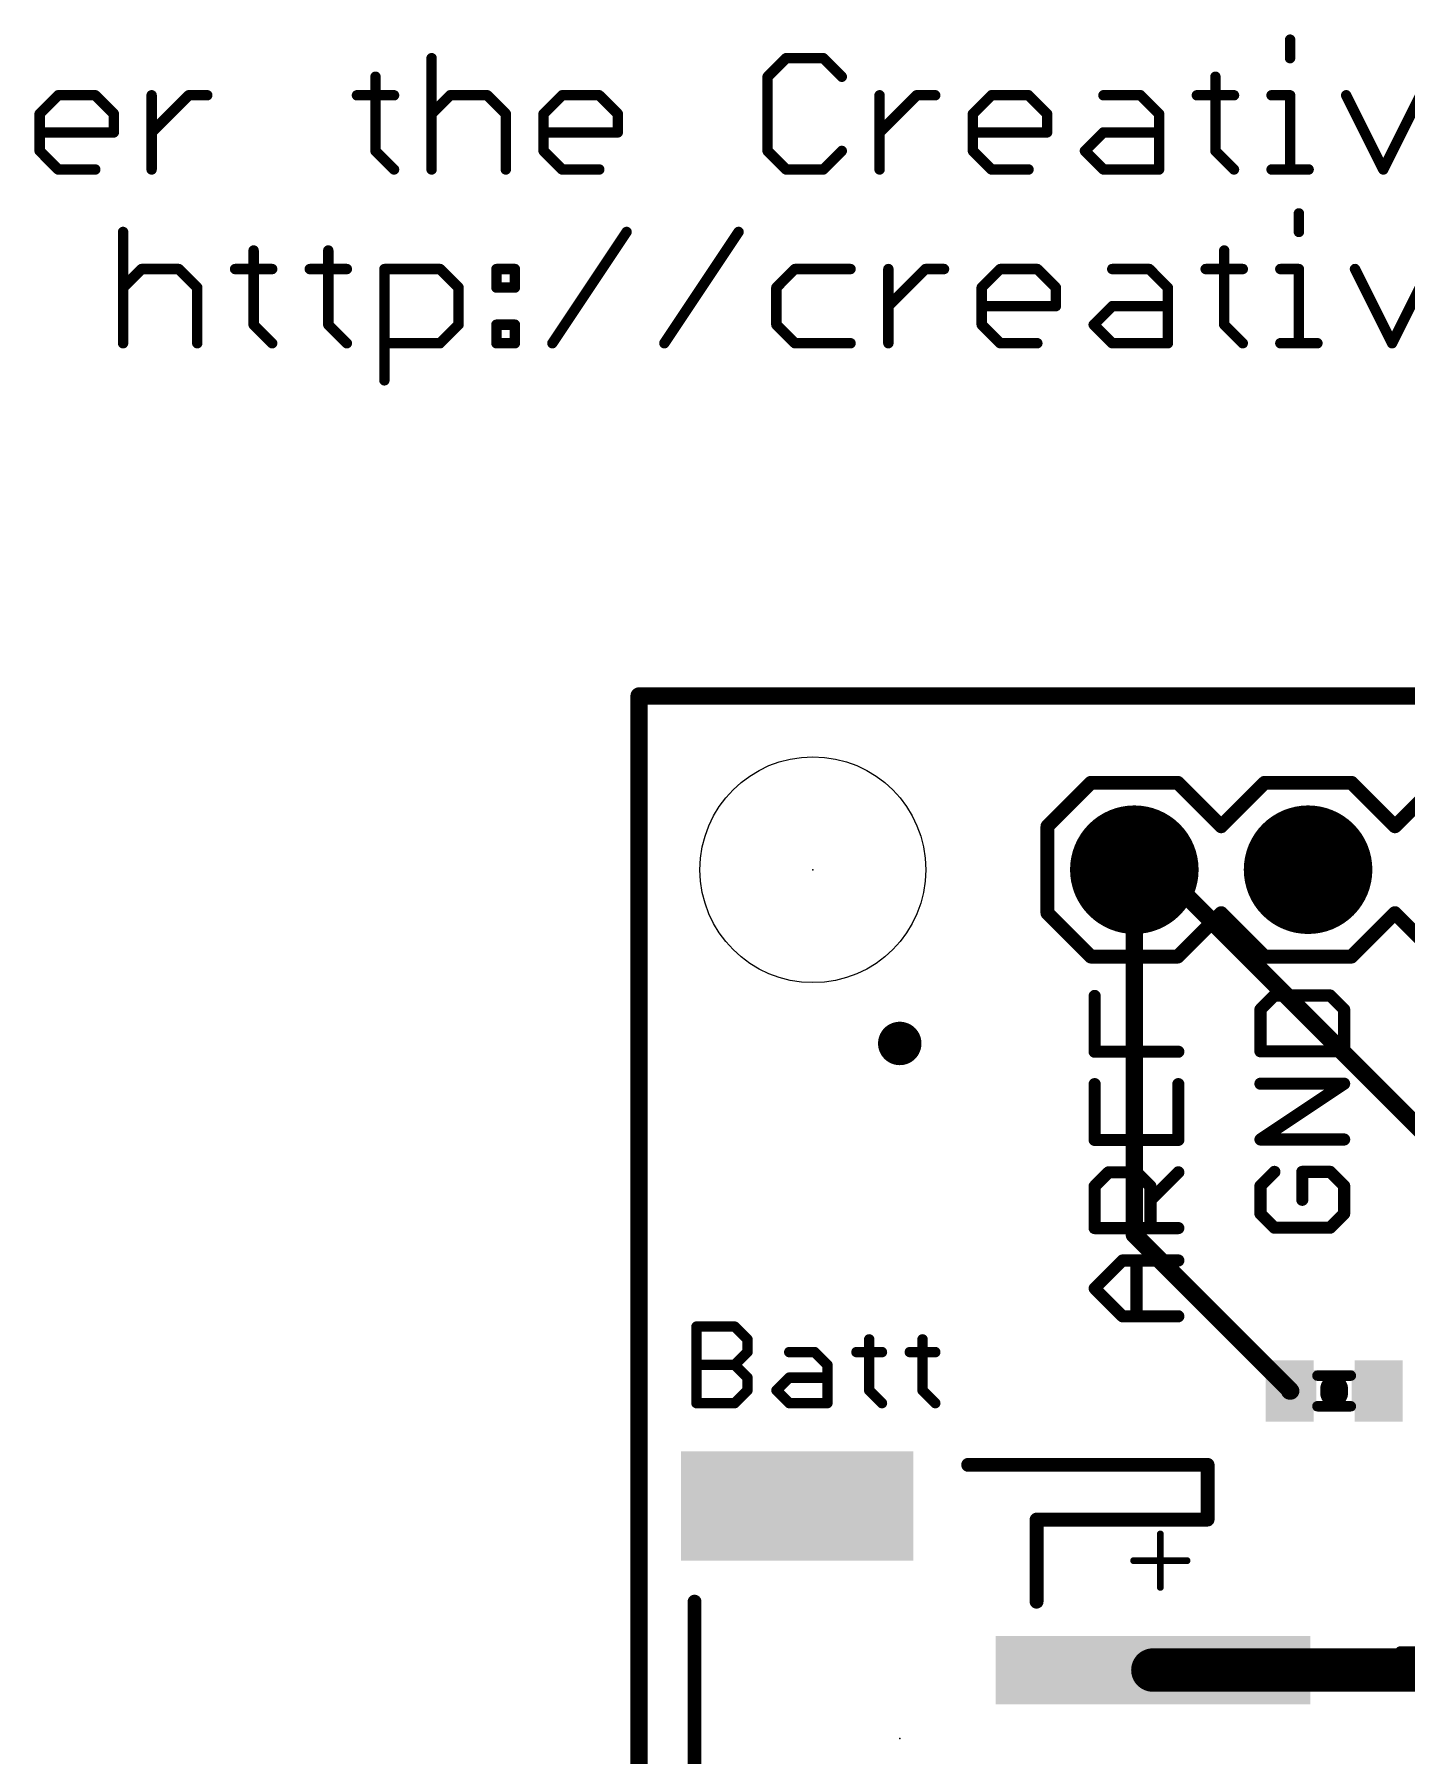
# Model space of a CAD drawing. Extents: x -28 to 79, y -1 to 63.
# Drawn here: x -8.84 to 11.22, y 37.85 to 63.01 of the extents above; entities that cross this region are included whole.
import ezdxf

# ---------------------------------------------------------------- set-up
doc = ezdxf.new("R2010")
doc.units = 0
for name, color, linetype in [('1', 12, 'CONTINUOUS'), ('16', 132, 'CONTINUOUS'), ('17', 110, 'CONTINUOUS'), ('20', 53, 'CONTINUOUS'), ('21', 41, 'CONTINUOUS'), ('23', 53, 'CONTINUOUS'), ('51', 53, 'CONTINUOUS')]:
    doc.layers.add(name, color=color, linetype=linetype)

# ---------------------------------------------------------------- blocks, each defined once
blk = doc.blocks.new('RECT')
blk.add_solid([(-0.5, -0.5), (0.5, -0.5), (-0.5, 0.5), (0.5, 0.5)])
blk = doc.blocks.new('ROUNDP')
at = {"const_width": 0.5}
blk.add_lwpolyline([(0, -0.25, 1), (0, 0.25, 1), (0, -0.25)], format="xyb", dxfattribs=at)
blk = doc.blocks.new('PIE')
at = {"const_width": 0.5}
blk.add_lwpolyline([(0, -0.25, 1), (0, 0.25, 1), (0, -0.25)], format="xyb", dxfattribs=at)

msp = doc.modelspace()

# ---------------------------------------------------------------- linework, layer by layer
at = {"layer": '1'}
for points, const_width in [([(0, 53.34), (52.07, 53.34)], 0.254), ([(0, 0), (0, 53.34)], 0.254), ([(7.239, 50.8), (7.239, 45.466)], 0.254), ([(7.239, 45.466), (9.525, 43.18)], 0.254), ([(9.525, 43.18), (9.51, 43.18)], 0.254), ([(13.7, 39.1), (7.51, 39.1)], 0.635)]:
    msp.add_lwpolyline(points, dxfattribs=dict(at, const_width=const_width))
for points, const_width in [([(0, 53.4035, 1), (0, 53.2765)], 0.127), ([(0.0635, 53.34, 1), (-0.0635, 53.34)], 0.127), ([(7.3025, 50.8, 1), (7.1755, 50.8)], 0.127), ([(7.2839, 45.5109, 1), (7.1941, 45.4211)], 0.127), ([(7.1755, 45.466, 1), (7.3025, 45.466)], 0.127), ([(9.51, 43.2435, 1), (9.51, 43.1165)], 0.127), ([(9.4801, 43.1351, 1), (9.5699, 43.2249)], 0.127), ([(9.525, 43.1165, 1), (9.525, 43.2435)], 0.127), ([(7.51, 39.2587, 1), (7.51, 38.9413)], 0.3175)]:
    msp.add_lwpolyline(points, format="xyb", dxfattribs=dict(at, const_width=const_width))
at = {"layer": '16', "const_width": 0.254}
for points in [[(0, 53.34), (52.07, 53.34)], [(0, 0), (0, 53.34)], [(7.62, 50.8), (7.239, 50.8)], [(17.78, 40.64), (7.62, 50.8)]]:
    msp.add_lwpolyline(points, dxfattribs=at)
at = {"layer": '16', "const_width": 0.127}
for points in [[(0, 53.4035, 1), (0, 53.2765)], [(0.0635, 53.34, 1), (-0.0635, 53.34)], [(7.239, 50.8635, 1), (7.239, 50.7365)], [(7.6649, 50.8449, 1), (7.5751, 50.7551)], [(7.62, 50.7365, 1), (7.62, 50.8635)]]:
    msp.add_lwpolyline(points, format="xyb", dxfattribs=at)
at = {"layer": '20', "const_width": 0.2032}
for points in [[(0, 53.34), (0, 0)], [(48.26, 53.34), (0, 53.34)]]:
    msp.add_lwpolyline(points, dxfattribs=at)
at = {"layer": '20', "const_width": 0.1016}
for points in [[(0.0508, 53.34, 1), (-0.0508, 53.34)], [(0, 53.3908, 1), (0, 53.2892)]]:
    msp.add_lwpolyline(points, format="xyb", dxfattribs=at)
at = {"layer": '20'}
msp.add_circle((2.54, 50.8), 1.651, dxfattribs=at)
at = {"layer": '21'}
for points, const_width in [([(9.5162, 62.9344), (9.5162, 62.6632)], 0.1524), ([(-3.0336, 62.6632), (-3.0336, 61.0362)], 0.1524), ([(2.149, 62.6632), (1.8779, 62.392)], 0.1524), ([(2.6914, 62.6632), (2.149, 62.6632)], 0.1524), ([(2.9625, 62.392), (2.6914, 62.6632)], 0.1524), ([(-3.8539, 62.392), (-3.8539, 61.3074)], 0.1524), ([(1.8779, 62.392), (1.8779, 61.3074)], 0.1524), ([(8.4248, 62.392), (8.4248, 61.3074)], 0.1524), ([(-8.7636, 61.8497), (-8.4925, 62.1209)], 0.1524), ([(-8.4925, 62.1209), (-7.9502, 62.1209)], 0.1524), ([(-7.9502, 62.1209), (-7.679, 61.8497)], 0.1524), ([(-7.1265, 61.0362), (-7.1265, 62.1209)], 0.1524), ([(-7.1265, 61.5785), (-6.5842, 62.1209)], 0.1524), ([(-6.5842, 62.1209), (-6.313, 62.1209)], 0.1524), ([(-4.125, 62.1209), (-3.5827, 62.1209)], 0.1524), ([(-3.0336, 61.8497), (-2.7624, 62.1209)], 0.1524), ([(-2.7624, 62.1209), (-2.2201, 62.1209)], 0.1524), ([(-2.2201, 62.1209), (-1.9489, 61.8497)], 0.1524), ([(-1.3964, 61.8497), (-1.1253, 62.1209)], 0.1524), ([(-1.1253, 62.1209), (-0.5829, 62.1209)], 0.1524), ([(-0.5829, 62.1209), (-0.3118, 61.8497)], 0.1524), ([(3.515, 61.0362), (3.515, 62.1209)], 0.1524), ([(3.515, 61.5785), (4.0574, 62.1209)], 0.1524), ([(4.0574, 62.1209), (4.3285, 62.1209)], 0.1524), ([(4.8793, 61.8497), (5.1505, 62.1209)], 0.1524), ([(5.1505, 62.1209), (5.6928, 62.1209)], 0.1524), ([(5.6928, 62.1209), (5.964, 61.8497)], 0.1524), ([(6.7876, 62.1209), (7.33, 62.1209)], 0.1524), ([(7.33, 62.1209), (7.6011, 61.8497)], 0.1524), ([(8.1536, 62.1209), (8.696, 62.1209)], 0.1524), ([(9.2451, 62.1209), (9.5162, 62.1209)], 0.1524), ([(9.5162, 62.1209), (9.5162, 61.0362)], 0.1524), ([(10.3365, 62.1209), (10.8788, 61.0362)], 0.1524), ([(10.8788, 61.0362), (11.4212, 62.1209)], 0.1524), ([(-8.7636, 61.3074), (-8.7636, 61.8497)], 0.1524), ([(-7.679, 61.8497), (-7.679, 61.5785)], 0.1524), ([(-1.9489, 61.8497), (-1.9489, 61.0362)], 0.1524), ([(-1.3964, 61.3074), (-1.3964, 61.8497)], 0.1524), ([(-0.3118, 61.8497), (-0.3118, 61.5785)], 0.1524), ([(4.8793, 61.3074), (4.8793, 61.8497)], 0.1524), ([(5.964, 61.8497), (5.964, 61.5785)], 0.1524), ([(7.6011, 61.8497), (7.6011, 61.0362)], 0.1524), ([(-7.679, 61.5785), (-8.7636, 61.5785)], 0.1524), ([(-0.3118, 61.5785), (-1.3964, 61.5785)], 0.1524), ([(5.964, 61.5785), (4.8793, 61.5785)], 0.1524), ([(6.5165, 61.3074), (6.7876, 61.5785)], 0.1524), ([(6.7876, 61.5785), (7.6011, 61.5785)], 0.1524), ([(-8.4925, 61.0362), (-8.7636, 61.3074)], 0.1524), ([(-3.8539, 61.3074), (-3.5827, 61.0362)], 0.1524), ([(-1.1253, 61.0362), (-1.3964, 61.3074)], 0.1524), ([(1.8779, 61.3074), (2.149, 61.0362)], 0.1524), ([(2.6914, 61.0362), (2.9625, 61.3074)], 0.1524), ([(5.1505, 61.0362), (4.8793, 61.3074)], 0.1524), ([(6.7876, 61.0362), (6.5165, 61.3074)], 0.1524), ([(8.4248, 61.3074), (8.696, 61.0362)], 0.1524), ([(-7.9502, 61.0362), (-8.4925, 61.0362)], 0.1524), ([(-0.5829, 61.0362), (-1.1253, 61.0362)], 0.1524), ([(2.149, 61.0362), (2.6914, 61.0362)], 0.1524), ([(5.6928, 61.0362), (5.1505, 61.0362)], 0.1524), ([(7.6011, 61.0362), (6.7876, 61.0362)], 0.1524), ([(9.2451, 61.0362), (9.7874, 61.0362)], 0.1524), ([(9.6446, 60.3944), (9.6446, 60.1232)], 0.1524), ([(-7.5438, 60.1232), (-7.5438, 58.4962)], 0.1524), ([(-1.268, 58.4962), (-0.1834, 60.1232)], 0.1524), ([(0.3691, 58.4962), (1.4538, 60.1232)], 0.1524), ([(-5.6355, 59.852), (-5.6355, 58.7674)], 0.1524), ([(-4.544, 59.852), (-4.544, 58.7674)], 0.1524), ([(8.5532, 59.852), (8.5532, 58.7674)], 0.1524), ([(-7.5438, 59.3097), (-7.2726, 59.5809)], 0.1524), ([(-7.2726, 59.5809), (-6.7303, 59.5809)], 0.1524), ([(-6.7303, 59.5809), (-6.4591, 59.3097)], 0.1524), ([(-5.9066, 59.5809), (-5.3643, 59.5809)], 0.1524), ([(-4.8152, 59.5809), (-4.2729, 59.5809)], 0.1524), ([(-3.7238, 57.9539), (-3.7238, 59.5809)], 0.1524), ([(-3.7238, 59.5809), (-2.9103, 59.5809)], 0.1524), ([(-2.9103, 59.5809), (-2.6391, 59.3097)], 0.1524), ([(-2.0866, 59.5809), (-1.8155, 59.5809)], 0.1524), ([(-2.0866, 59.3097), (-2.0866, 59.5809)], 0.1524), ([(-1.8155, 59.5809), (-1.8155, 59.3097)], 0.1524), ([(2.2774, 59.5809), (2.0063, 59.3097)], 0.1524), ([(3.0909, 59.5809), (2.2774, 59.5809)], 0.1524), ([(3.6434, 58.4962), (3.6434, 59.5809)], 0.1524), ([(3.6434, 59.0385), (4.1858, 59.5809)], 0.1524), ([(4.1858, 59.5809), (4.4569, 59.5809)], 0.1524), ([(5.0077, 59.3097), (5.2789, 59.5809)], 0.1524), ([(5.2789, 59.5809), (5.8212, 59.5809)], 0.1524), ([(5.8212, 59.5809), (6.0924, 59.3097)], 0.1524), ([(6.9161, 59.5809), (7.4584, 59.5809)], 0.1524), ([(7.4584, 59.5809), (7.7295, 59.3097)], 0.1524), ([(8.282, 59.5809), (8.8244, 59.5809)], 0.1524), ([(9.3735, 59.5809), (9.6446, 59.5809)], 0.1524), ([(9.6446, 59.5809), (9.6446, 58.4962)], 0.1524), ([(10.4649, 59.5809), (11.0072, 58.4962)], 0.1524), ([(11.0072, 58.4962), (11.5496, 59.5809)], 0.1524), ([(-6.4591, 59.3097), (-6.4591, 58.4962)], 0.1524), ([(-2.6391, 59.3097), (-2.6391, 58.7674)], 0.1524), ([(-1.8155, 59.3097), (-2.0866, 59.3097)], 0.1524), ([(2.0063, 59.3097), (2.0063, 58.7674)], 0.1524), ([(5.0077, 58.7674), (5.0077, 59.3097)], 0.1524), ([(6.0924, 59.3097), (6.0924, 59.0385)], 0.1524), ([(7.7295, 59.3097), (7.7295, 58.4962)], 0.1524), ([(6.0924, 59.0385), (5.0077, 59.0385)], 0.1524), ([(6.6449, 58.7674), (6.9161, 59.0385)], 0.1524), ([(6.9161, 59.0385), (7.7295, 59.0385)], 0.1524), ([(-5.6355, 58.7674), (-5.3643, 58.4962)], 0.1524), ([(-4.544, 58.7674), (-4.2729, 58.4962)], 0.1524), ([(-2.6391, 58.7674), (-2.9103, 58.4962)], 0.1524), ([(-2.0866, 58.7674), (-1.8155, 58.7674)], 0.1524), ([(-2.0866, 58.4962), (-2.0866, 58.7674)], 0.1524), ([(-1.8155, 58.7674), (-1.8155, 58.4962)], 0.1524), ([(2.0063, 58.7674), (2.2774, 58.4962)], 0.1524), ([(5.2789, 58.4962), (5.0077, 58.7674)], 0.1524), ([(6.9161, 58.4962), (6.6449, 58.7674)], 0.1524), ([(8.5532, 58.7674), (8.8244, 58.4962)], 0.1524), ([(-2.9103, 58.4962), (-3.7238, 58.4962)], 0.1524), ([(-1.8155, 58.4962), (-2.0866, 58.4962)], 0.1524), ([(2.2774, 58.4962), (3.0909, 58.4962)], 0.1524), ([(5.8212, 58.4962), (5.2789, 58.4962)], 0.1524), ([(7.7295, 58.4962), (6.9161, 58.4962)], 0.1524), ([(9.3735, 58.4962), (9.9158, 58.4962)], 0.1524), ([(5.969, 51.435), (6.604, 52.07)], 0.2032), ([(6.604, 52.07), (7.874, 52.07)], 0.2032), ([(8.509, 51.435), (7.874, 52.07)], 0.2032), ([(8.509, 51.435), (9.144, 52.07)], 0.2032), ([(9.144, 52.07), (10.414, 52.07)], 0.2032), ([(11.049, 51.435), (10.414, 52.07)], 0.2032), ([(11.049, 51.435), (11.684, 52.07)], 0.2032), ([(5.969, 50.165), (5.969, 51.435)], 0.2032), ([(6.604, 49.53), (5.969, 50.165)], 0.2032), ([(7.874, 49.53), (8.509, 50.165)], 0.2032), ([(9.144, 49.53), (8.509, 50.165)], 0.2032), ([(10.414, 49.53), (11.049, 50.165)], 0.2032), ([(11.684, 49.53), (11.049, 50.165)], 0.2032), ([(7.874, 49.53), (6.604, 49.53)], 0.2032), ([(10.414, 49.53), (9.144, 49.53)], 0.2032), ([(6.6591, 48.139), (6.6591, 48.9545)], 0.1778), ([(9.2867, 48.9608), (9.0829, 48.7569)], 0.1778), ([(9.0829, 48.7569), (9.0829, 48.1453)], 0.1778), ([(10.1022, 48.9608), (9.2867, 48.9608)], 0.1778), ([(10.3061, 48.7569), (10.1022, 48.9608)], 0.1778), ([(10.3061, 48.1453), (10.3061, 48.7569)], 0.1778), ([(7.2707, 48.139), (7.2707, 48.5467)], 0.1778), ([(7.8823, 48.139), (6.6591, 48.139)], 0.1778), ([(9.0829, 48.1453), (10.3061, 48.1453)], 0.1778), ([(6.6591, 47.6654), (6.6591, 46.8499)], 0.1778), ([(7.8823, 46.8499), (7.8823, 47.6654)], 0.1778), ([(9.0829, 46.8562), (10.3061, 47.6717)], 0.1778), ([(10.3061, 47.6717), (9.0829, 47.6717)], 0.1778), ([(7.2707, 46.8499), (7.2707, 47.2576)], 0.1778), ([(6.6591, 46.8499), (7.8823, 46.8499)], 0.1778), ([(10.3061, 46.8562), (9.0829, 46.8562)], 0.1778), ([(6.6591, 46.1724), (6.8629, 46.3763)], 0.1778), ([(6.8629, 46.3763), (7.2707, 46.3763)], 0.1778), ([(7.2707, 46.3763), (7.4746, 46.1724)], 0.1778), ([(7.4746, 45.9685), (7.8823, 46.3763)], 0.1778), ([(9.2867, 46.3826), (9.0829, 46.1787)], 0.1778), ([(10.1022, 46.3826), (9.6945, 46.3826)], 0.1778), ([(9.6945, 46.3826), (9.6945, 45.9748)], 0.1778), ([(10.3061, 46.1787), (10.1022, 46.3826)], 0.1778), ([(6.6591, 45.5608), (6.6591, 46.1724)], 0.1778), ([(7.4746, 46.1724), (7.4746, 45.5608)], 0.1778), ([(9.0829, 46.1787), (9.0829, 45.771)], 0.1778), ([(10.3061, 45.771), (10.3061, 46.1787)], 0.1778), ([(9.0829, 45.771), (9.2867, 45.5671)], 0.1778), ([(10.1022, 45.5671), (10.3061, 45.771)], 0.1778), ([(7.8823, 45.5608), (6.6591, 45.5608)], 0.1778), ([(9.2867, 45.5671), (10.1022, 45.5671)], 0.1778), ([(6.6591, 44.6794), (7.0668, 45.0872)], 0.1778), ([(7.0668, 45.0872), (7.8823, 45.0872)], 0.1778), ([(7.2707, 44.2717), (7.2707, 45.0872)], 0.1778), ([(7.0668, 44.2717), (6.6591, 44.6794)], 0.1778), ([(7.8823, 44.2717), (7.0668, 44.2717)], 0.1778), ([(0.8382, 43.0022), (0.8382, 44.1208)], 0.1524), ([(0.8382, 44.1208), (1.3975, 44.1208)], 0.1524), ([(1.3975, 44.1208), (1.5839, 43.9343)], 0.1524), ([(1.5839, 43.7479), (1.3975, 43.5615)], 0.1524), ([(1.5839, 43.9343), (1.5839, 43.7479)], 0.1524), ([(2.194, 43.7479), (2.5669, 43.7479)], 0.1524), ([(2.5669, 43.7479), (2.7533, 43.5615)], 0.1524), ([(3.177, 43.7479), (3.5498, 43.7479)], 0.1524), ([(3.3634, 43.9343), (3.3634, 43.1886)], 0.1524), ([(3.9566, 43.7479), (4.3294, 43.7479)], 0.1524), ([(4.143, 43.9343), (4.143, 43.1886)], 0.1524), ([(0.8382, 43.5615), (1.3975, 43.5615)], 0.1524), ([(1.3975, 43.5615), (1.5839, 43.3751)], 0.1524), ([(2.7533, 43.5615), (2.7533, 43.0022)], 0.1524), ([(1.5839, 43.3751), (1.5839, 43.1886)], 0.1524), ([(2.0076, 43.1886), (2.194, 43.3751)], 0.1524), ([(2.194, 43.3751), (2.7533, 43.3751)], 0.1524), ([(10.16, 43.1495), (10.16, 43.2105)], 0.4064), ([(1.3975, 43.0022), (0.8382, 43.0022)], 0.1524), ([(1.5839, 43.1886), (1.3975, 43.0022)], 0.1524), ([(2.194, 43.0022), (2.0076, 43.1886)], 0.1524), ([(2.7533, 43.0022), (2.194, 43.0022)], 0.1524), ([(3.3634, 43.1886), (3.5498, 43.0022)], 0.1524), ([(4.143, 43.1886), (4.3294, 43.0022)], 0.1524), ([(8.31, 42.1), (4.81, 42.1)], 0.2032), ([(8.31, 41.3), (8.31, 42.1)], 0.2032), ([(5.81, 40.1), (5.81, 41.3)], 0.2032), ([(5.81, 41.3), (8.31, 41.3)], 0.2032), ([(0.81, 40.1), (0.81, 36.1)], 0.2032), ([(11.1252, 39.3705), (11.8709, 39.3705)], 0.1524)]:
    msp.add_lwpolyline(points, dxfattribs=dict(at, const_width=const_width))
for points, const_width in [([(9.5543, 62.9344, 1), (9.4781, 62.9344)], 0.0762), ([(-2.9955, 62.6632, 1), (-3.0717, 62.6632)], 0.0762), ([(2.149, 62.7013, 1), (2.149, 62.6251)], 0.0762), ([(2.176, 62.6362, 1), (2.1221, 62.6901)], 0.0762), ([(2.7183, 62.6901, 1), (2.6644, 62.6362)], 0.0762), ([(2.6914, 62.6251, 1), (2.6914, 62.7013)], 0.0762), ([(9.4781, 62.6632, 1), (9.5543, 62.6632)], 0.0762), ([(-3.8158, 62.392, 1), (-3.892, 62.392)], 0.0762), ([(1.8509, 62.419, 1), (1.9048, 62.3651)], 0.0762), ([(1.916, 62.392, 1), (1.8398, 62.392)], 0.0762), ([(2.9356, 62.3651, 1), (2.9895, 62.419)], 0.0762), ([(8.4629, 62.392, 1), (8.3867, 62.392)], 0.0762), ([(-8.4925, 62.159, 1), (-8.4925, 62.0828)], 0.0762), ([(-8.4655, 62.0939, 1), (-8.5194, 62.1478)], 0.0762), ([(-7.9232, 62.1478, 1), (-7.9771, 62.0939)], 0.0762), ([(-7.9502, 62.0828, 1), (-7.9502, 62.159)], 0.0762), ([(-7.0884, 62.1209, 1), (-7.1646, 62.1209)], 0.0762), ([(-6.5842, 62.159, 1), (-6.5842, 62.0828)], 0.0762), ([(-6.5572, 62.0939, 1), (-6.6111, 62.1478)], 0.0762), ([(-6.313, 62.0828, 1), (-6.313, 62.159)], 0.0762), ([(-4.125, 62.159, 1), (-4.125, 62.0828)], 0.0762), ([(-3.5827, 62.0828, 1), (-3.5827, 62.159)], 0.0762), ([(-2.7624, 62.159, 1), (-2.7624, 62.0828)], 0.0762), ([(-2.7355, 62.0939, 1), (-2.7894, 62.1478)], 0.0762), ([(-2.1932, 62.1478, 1), (-2.247, 62.0939)], 0.0762), ([(-2.2201, 62.0828, 1), (-2.2201, 62.159)], 0.0762), ([(-1.1253, 62.159, 1), (-1.1253, 62.0828)], 0.0762), ([(-1.0983, 62.0939, 1), (-1.1522, 62.1478)], 0.0762), ([(-0.556, 62.1478, 1), (-0.6099, 62.0939)], 0.0762), ([(-0.5829, 62.0828, 1), (-0.5829, 62.159)], 0.0762), ([(3.5531, 62.1209, 1), (3.4769, 62.1209)], 0.0762), ([(4.0574, 62.159, 1), (4.0574, 62.0828)], 0.0762), ([(4.0843, 62.0939, 1), (4.0304, 62.1478)], 0.0762), ([(4.3285, 62.0828, 1), (4.3285, 62.159)], 0.0762), ([(5.1505, 62.159, 1), (5.1505, 62.0828)], 0.0762), ([(5.1774, 62.0939, 1), (5.1235, 62.1478)], 0.0762), ([(5.7198, 62.1478, 1), (5.6659, 62.0939)], 0.0762), ([(5.6928, 62.0828, 1), (5.6928, 62.159)], 0.0762), ([(6.7876, 62.159, 1), (6.7876, 62.0828)], 0.0762), ([(7.3569, 62.1478, 1), (7.303, 62.0939)], 0.0762), ([(7.33, 62.0828, 1), (7.33, 62.159)], 0.0762), ([(8.1536, 62.159, 1), (8.1536, 62.0828)], 0.0762), ([(8.696, 62.0828, 1), (8.696, 62.159)], 0.0762), ([(9.2451, 62.159, 1), (9.2451, 62.0828)], 0.0762), ([(9.5543, 62.1209, 1), (9.4781, 62.1209)], 0.0762), ([(9.5162, 62.0828, 1), (9.5162, 62.159)], 0.0762), ([(10.3706, 62.1379, 1), (10.3024, 62.1038)], 0.0762), ([(-8.7255, 61.8497, 1), (-8.8017, 61.8497)], 0.0762), ([(-8.7906, 61.8766, 1), (-8.7367, 61.8228)], 0.0762), ([(-7.6409, 61.8497, 1), (-7.7171, 61.8497)], 0.0762), ([(-7.7059, 61.8228, 1), (-7.652, 61.8766)], 0.0762), ([(-3.0605, 61.8766, 1), (-3.0067, 61.8228)], 0.0762), ([(-1.9108, 61.8497, 1), (-1.987, 61.8497)], 0.0762), ([(-1.9759, 61.8228, 1), (-1.922, 61.8766)], 0.0762), ([(-1.3583, 61.8497, 1), (-1.4345, 61.8497)], 0.0762), ([(-1.4234, 61.8766, 1), (-1.3695, 61.8228)], 0.0762), ([(-0.2737, 61.8497, 1), (-0.3499, 61.8497)], 0.0762), ([(-0.3387, 61.8228, 1), (-0.2848, 61.8766)], 0.0762), ([(4.9174, 61.8497, 1), (4.8412, 61.8497)], 0.0762), ([(4.8524, 61.8766, 1), (4.9063, 61.8228)], 0.0762), ([(6.0021, 61.8497, 1), (5.9259, 61.8497)], 0.0762), ([(5.937, 61.8228, 1), (5.9909, 61.8766)], 0.0762), ([(7.6392, 61.8497, 1), (7.563, 61.8497)], 0.0762), ([(7.5742, 61.8228, 1), (7.6281, 61.8766)], 0.0762), ([(-8.7636, 61.6166, 1), (-8.7636, 61.5404)], 0.0762), ([(-7.679, 61.5404, 1), (-7.679, 61.6166)], 0.0762), ([(-7.1534, 61.6055, 1), (-7.0995, 61.5516)], 0.0762), ([(-1.3964, 61.6166, 1), (-1.3964, 61.5404)], 0.0762), ([(-0.3118, 61.5404, 1), (-0.3118, 61.6166)], 0.0762), ([(3.4881, 61.6055, 1), (3.542, 61.5516)], 0.0762), ([(4.8793, 61.6166, 1), (4.8793, 61.5404)], 0.0762), ([(5.964, 61.5404, 1), (5.964, 61.6166)], 0.0762), ([(6.7876, 61.6166, 1), (6.7876, 61.5404)], 0.0762), ([(6.8146, 61.5516, 1), (6.7607, 61.6055)], 0.0762), ([(7.6011, 61.5404, 1), (7.6011, 61.6166)], 0.0762), ([(-7.7171, 61.5785, 1), (-7.6409, 61.5785)], 0.0762), ([(-0.3499, 61.5785, 1), (-0.2737, 61.5785)], 0.0762), ([(5.9259, 61.5785, 1), (6.0021, 61.5785)], 0.0762), ([(-8.7367, 61.3343, 1), (-8.7906, 61.2804)], 0.0762), ([(-8.8017, 61.3074, 1), (-8.7255, 61.3074)], 0.0762), ([(-3.8269, 61.3343, 1), (-3.8808, 61.2804)], 0.0762), ([(-3.892, 61.3074, 1), (-3.8158, 61.3074)], 0.0762), ([(-1.3695, 61.3343, 1), (-1.4234, 61.2804)], 0.0762), ([(-1.4345, 61.3074, 1), (-1.3583, 61.3074)], 0.0762), ([(1.9048, 61.3343, 1), (1.8509, 61.2804)], 0.0762), ([(1.8398, 61.3074, 1), (1.916, 61.3074)], 0.0762), ([(2.9895, 61.2804, 1), (2.9356, 61.3343)], 0.0762), ([(4.9063, 61.3343, 1), (4.8524, 61.2804)], 0.0762), ([(4.8412, 61.3074, 1), (4.9174, 61.3074)], 0.0762), ([(6.5434, 61.3343, 1), (6.4895, 61.2804)], 0.0762), ([(6.4895, 61.3343, 1), (6.5434, 61.2804)], 0.0762), ([(8.4517, 61.3343, 1), (8.3979, 61.2804)], 0.0762), ([(8.3867, 61.3074, 1), (8.4629, 61.3074)], 0.0762), ([(-8.4925, 61.0743, 1), (-8.4925, 60.9981)], 0.0762), ([(-8.5194, 61.0093, 1), (-8.4655, 61.0631)], 0.0762), ([(-7.9502, 60.9981, 1), (-7.9502, 61.0743)], 0.0762), ([(-7.1646, 61.0362, 1), (-7.0884, 61.0362)], 0.0762), ([(-3.6096, 61.0093, 1), (-3.5558, 61.0631)], 0.0762), ([(-3.0717, 61.0362, 1), (-2.9955, 61.0362)], 0.0762), ([(-1.987, 61.0362, 1), (-1.9108, 61.0362)], 0.0762), ([(-1.1253, 61.0743, 1), (-1.1253, 60.9981)], 0.0762), ([(-1.1522, 61.0093, 1), (-1.0983, 61.0631)], 0.0762), ([(-0.5829, 60.9981, 1), (-0.5829, 61.0743)], 0.0762), ([(2.149, 61.0743, 1), (2.149, 60.9981)], 0.0762), ([(2.1221, 61.0093, 1), (2.176, 61.0631)], 0.0762), ([(2.6644, 61.0631, 1), (2.7183, 61.0093)], 0.0762), ([(2.6914, 60.9981, 1), (2.6914, 61.0743)], 0.0762), ([(3.4769, 61.0362, 1), (3.5531, 61.0362)], 0.0762), ([(5.1505, 61.0743, 1), (5.1505, 60.9981)], 0.0762), ([(5.1235, 61.0093, 1), (5.1774, 61.0631)], 0.0762), ([(5.6928, 60.9981, 1), (5.6928, 61.0743)], 0.0762), ([(6.7876, 61.0743, 1), (6.7876, 60.9981)], 0.0762), ([(6.7607, 61.0093, 1), (6.8146, 61.0631)], 0.0762), ([(7.563, 61.0362, 1), (7.6392, 61.0362)], 0.0762), ([(7.6011, 60.9981, 1), (7.6011, 61.0743)], 0.0762), ([(8.669, 61.0093, 1), (8.7229, 61.0631)], 0.0762), ([(9.2451, 61.0743, 1), (9.2451, 60.9981)], 0.0762), ([(9.4781, 61.0362, 1), (9.5543, 61.0362)], 0.0762), ([(9.7874, 60.9981, 1), (9.7874, 61.0743)], 0.0762), ([(10.8448, 61.0532, 1), (10.9129, 61.0192)], 0.0762), ([(10.8448, 61.0192, 1), (10.9129, 61.0532)], 0.0762), ([(9.6827, 60.3944, 1), (9.6065, 60.3944)], 0.0762), ([(-7.5057, 60.1232, 1), (-7.5819, 60.1232)], 0.0762), ([(-0.1517, 60.1021, 1), (-0.2151, 60.1443)], 0.0762), ([(1.4855, 60.1021, 1), (1.4221, 60.1443)], 0.0762), ([(9.6065, 60.1232, 1), (9.6827, 60.1232)], 0.0762), ([(-5.5974, 59.852, 1), (-5.6736, 59.852)], 0.0762), ([(-4.5059, 59.852, 1), (-4.5821, 59.852)], 0.0762), ([(8.5913, 59.852, 1), (8.5151, 59.852)], 0.0762), ([(-7.2726, 59.619, 1), (-7.2726, 59.5428)], 0.0762), ([(-7.2457, 59.5539, 1), (-7.2996, 59.6078)], 0.0762), ([(-6.7034, 59.6078, 1), (-6.7572, 59.5539)], 0.0762), ([(-6.7303, 59.5428, 1), (-6.7303, 59.619)], 0.0762), ([(-5.9066, 59.619, 1), (-5.9066, 59.5428)], 0.0762), ([(-5.3643, 59.5428, 1), (-5.3643, 59.619)], 0.0762), ([(-4.8152, 59.619, 1), (-4.8152, 59.5428)], 0.0762), ([(-4.2729, 59.5428, 1), (-4.2729, 59.619)], 0.0762), ([(-3.6857, 59.5809, 1), (-3.7619, 59.5809)], 0.0762), ([(-3.7238, 59.619, 1), (-3.7238, 59.5428)], 0.0762), ([(-2.8833, 59.6078, 1), (-2.9372, 59.5539)], 0.0762), ([(-2.9103, 59.5428, 1), (-2.9103, 59.619)], 0.0762), ([(-2.0866, 59.619, 1), (-2.0866, 59.5428)], 0.0762), ([(-2.0485, 59.5809, 1), (-2.1247, 59.5809)], 0.0762), ([(-1.7773, 59.5809, 1), (-1.8536, 59.5809)], 0.0762), ([(-1.8155, 59.5428, 1), (-1.8155, 59.619)], 0.0762), ([(2.2774, 59.619, 1), (2.2774, 59.5428)], 0.0762), ([(2.3044, 59.5539, 1), (2.2505, 59.6078)], 0.0762), ([(3.0909, 59.5428, 1), (3.0909, 59.619)], 0.0762), ([(3.6815, 59.5809, 1), (3.6053, 59.5809)], 0.0762), ([(4.1858, 59.619, 1), (4.1858, 59.5428)], 0.0762), ([(4.2127, 59.5539, 1), (4.1588, 59.6078)], 0.0762), ([(4.4569, 59.5428, 1), (4.4569, 59.619)], 0.0762), ([(5.2789, 59.619, 1), (5.2789, 59.5428)], 0.0762), ([(5.3058, 59.5539, 1), (5.252, 59.6078)], 0.0762), ([(5.8482, 59.6078, 1), (5.7943, 59.5539)], 0.0762), ([(5.8212, 59.5428, 1), (5.8212, 59.619)], 0.0762), ([(6.9161, 59.619, 1), (6.9161, 59.5428)], 0.0762), ([(7.4853, 59.6078, 1), (7.4314, 59.5539)], 0.0762), ([(7.4584, 59.5428, 1), (7.4584, 59.619)], 0.0762), ([(8.282, 59.619, 1), (8.282, 59.5428)], 0.0762), ([(8.8244, 59.5428, 1), (8.8244, 59.619)], 0.0762), ([(9.3735, 59.619, 1), (9.3735, 59.5428)], 0.0762), ([(9.6827, 59.5809, 1), (9.6065, 59.5809)], 0.0762), ([(9.6446, 59.5428, 1), (9.6446, 59.619)], 0.0762), ([(10.499, 59.5979, 1), (10.4308, 59.5638)], 0.0762), ([(-6.421, 59.3097, 1), (-6.4972, 59.3097)], 0.0762), ([(-2.601, 59.3097, 1), (-2.6772, 59.3097)], 0.0762), ([(-2.0866, 59.3478, 1), (-2.0866, 59.2716)], 0.0762), ([(-1.8155, 59.2716, 1), (-1.8155, 59.3478)], 0.0762), ([(2.0444, 59.3097, 1), (1.9682, 59.3097)], 0.0762), ([(5.0458, 59.3097, 1), (4.9696, 59.3097)], 0.0762), ([(6.1305, 59.3097, 1), (6.0543, 59.3097)], 0.0762), ([(7.7676, 59.3097, 1), (7.6914, 59.3097)], 0.0762), ([(-7.5707, 59.3366, 1), (-7.5169, 59.2828)], 0.0762), ([(-6.4861, 59.2828, 1), (-6.4322, 59.3366)], 0.0762), ([(-2.6661, 59.2828, 1), (-2.6122, 59.3366)], 0.0762), ([(-2.1247, 59.3097, 1), (-2.0485, 59.3097)], 0.0762), ([(-1.8536, 59.3097, 1), (-1.7773, 59.3097)], 0.0762), ([(1.9793, 59.3366, 1), (2.0332, 59.2828)], 0.0762), ([(4.9808, 59.3366, 1), (5.0347, 59.2828)], 0.0762), ([(6.0654, 59.2828, 1), (6.1193, 59.3366)], 0.0762), ([(7.7026, 59.2828, 1), (7.7565, 59.3366)], 0.0762), ([(3.6165, 59.0655, 1), (3.6704, 59.0116)], 0.0762), ([(5.0077, 59.0766, 1), (5.0077, 59.0004)], 0.0762), ([(6.0543, 59.0385, 1), (6.1305, 59.0385)], 0.0762), ([(6.0924, 59.0004, 1), (6.0924, 59.0766)], 0.0762), ([(6.9161, 59.0766, 1), (6.9161, 59.0004)], 0.0762), ([(6.943, 59.0116, 1), (6.8891, 59.0655)], 0.0762), ([(7.7295, 59.0004, 1), (7.7295, 59.0766)], 0.0762), ([(-5.6085, 58.7943, 1), (-5.6624, 58.7404)], 0.0762), ([(-5.6736, 58.7674, 1), (-5.5974, 58.7674)], 0.0762), ([(-4.5171, 58.7943, 1), (-4.571, 58.7404)], 0.0762), ([(-4.5821, 58.7674, 1), (-4.5059, 58.7674)], 0.0762), ([(-2.6772, 58.7674, 1), (-2.601, 58.7674)], 0.0762), ([(-2.6122, 58.7404, 1), (-2.666, 58.7943)], 0.0762), ([(-2.0866, 58.8055, 1), (-2.0866, 58.7293)], 0.0762), ([(-2.0485, 58.7674, 1), (-2.1247, 58.7674)], 0.0762), ([(-1.7773, 58.7674, 1), (-1.8536, 58.7674)], 0.0762), ([(-1.8155, 58.7293, 1), (-1.8155, 58.8055)], 0.0762), ([(2.0332, 58.7943, 1), (1.9793, 58.7404)], 0.0762), ([(1.9682, 58.7674, 1), (2.0444, 58.7674)], 0.0762), ([(5.0347, 58.7943, 1), (4.9808, 58.7404)], 0.0762), ([(4.9696, 58.7674, 1), (5.0458, 58.7674)], 0.0762), ([(6.6718, 58.7943, 1), (6.6179, 58.7404)], 0.0762), ([(6.6179, 58.7943, 1), (6.6718, 58.7404)], 0.0762), ([(8.5801, 58.7943, 1), (8.5263, 58.7404)], 0.0762), ([(8.5151, 58.7674, 1), (8.5913, 58.7674)], 0.0762), ([(-7.5819, 58.4962, 1), (-7.5057, 58.4962)], 0.0762), ([(-6.4972, 58.4962, 1), (-6.421, 58.4962)], 0.0762), ([(-5.3913, 58.4693, 1), (-5.3374, 58.5231)], 0.0762), ([(-4.2998, 58.4693, 1), (-4.2459, 58.5231)], 0.0762), ([(-3.7238, 58.5343, 1), (-3.7238, 58.4581)], 0.0762), ([(-2.9372, 58.5231, 1), (-2.8833, 58.4693)], 0.0762), ([(-2.9103, 58.4581, 1), (-2.9103, 58.5343)], 0.0762), ([(-2.0866, 58.5343, 1), (-2.0866, 58.4581)], 0.0762), ([(-2.1247, 58.4962, 1), (-2.0485, 58.4962)], 0.0762), ([(-1.8536, 58.4962, 1), (-1.7773, 58.4962)], 0.0762), ([(-1.8155, 58.4581, 1), (-1.8155, 58.5343)], 0.0762), ([(-1.2997, 58.5173, 1), (-1.2363, 58.4751)], 0.0762), ([(0.3374, 58.5173, 1), (0.4008, 58.4751)], 0.0762), ([(2.2774, 58.5343, 1), (2.2774, 58.4581)], 0.0762), ([(2.2505, 58.4693, 1), (2.3044, 58.5231)], 0.0762), ([(3.0909, 58.4581, 1), (3.0909, 58.5343)], 0.0762), ([(3.6053, 58.4962, 1), (3.6815, 58.4962)], 0.0762), ([(5.2789, 58.5343, 1), (5.2789, 58.4581)], 0.0762), ([(5.252, 58.4693, 1), (5.3058, 58.5231)], 0.0762), ([(5.8212, 58.4581, 1), (5.8212, 58.5343)], 0.0762), ([(6.9161, 58.5343, 1), (6.9161, 58.4581)], 0.0762), ([(6.8891, 58.4693, 1), (6.943, 58.5231)], 0.0762), ([(7.6914, 58.4962, 1), (7.7676, 58.4962)], 0.0762), ([(7.7295, 58.4581, 1), (7.7295, 58.5343)], 0.0762), ([(8.7974, 58.4693, 1), (8.8513, 58.5231)], 0.0762), ([(9.3735, 58.5343, 1), (9.3735, 58.4581)], 0.0762), ([(9.6065, 58.4962, 1), (9.6827, 58.4962)], 0.0762), ([(9.9158, 58.4581, 1), (9.9158, 58.5343)], 0.0762), ([(10.9732, 58.5132, 1), (11.0413, 58.4792)], 0.0762), ([(10.9732, 58.4792, 1), (11.0413, 58.5132)], 0.0762), ([(-3.7619, 57.9539, 1), (-3.6857, 57.9539)], 0.0762), ([(6.604, 52.1208, 1), (6.604, 52.0192)], 0.1016), ([(6.6399, 52.0341, 1), (6.5681, 52.1059)], 0.1016), ([(7.9099, 52.1059, 1), (7.8381, 52.0341)], 0.1016), ([(7.874, 52.0192, 1), (7.874, 52.1208)], 0.1016), ([(9.144, 52.1208, 1), (9.144, 52.0192)], 0.1016), ([(9.1799, 52.0341, 1), (9.1081, 52.1059)], 0.1016), ([(10.4499, 52.1059, 1), (10.3781, 52.0341)], 0.1016), ([(10.414, 52.0192, 1), (10.414, 52.1208)], 0.1016), ([(6.0198, 51.435, 1), (5.9182, 51.435)], 0.1016), ([(5.9331, 51.4709, 1), (6.0049, 51.3991)], 0.1016), ([(8.4731, 51.4709, 1), (8.5449, 51.3991)], 0.1016), ([(8.4731, 51.3991, 1), (8.5449, 51.4709)], 0.1016), ([(11.0131, 51.4709, 1), (11.0849, 51.3991)], 0.1016), ([(11.0131, 51.3991, 1), (11.0849, 51.4709)], 0.1016), ([(6.0049, 50.2009, 1), (5.9331, 50.1291)], 0.1016), ([(5.9182, 50.165, 1), (6.0198, 50.165)], 0.1016), ([(8.5449, 50.2009, 1), (8.4731, 50.1291)], 0.1016), ([(8.5449, 50.1291, 1), (8.4731, 50.2009)], 0.1016), ([(11.0849, 50.2009, 1), (11.0131, 50.1291)], 0.1016), ([(11.0849, 50.1291, 1), (11.0131, 50.2009)], 0.1016), ([(6.604, 49.5808, 1), (6.604, 49.4792)], 0.1016), ([(6.5681, 49.4941, 1), (6.6399, 49.5659)], 0.1016), ([(7.8381, 49.5659, 1), (7.9099, 49.4941)], 0.1016), ([(7.874, 49.4792, 1), (7.874, 49.5808)], 0.1016), ([(9.144, 49.5808, 1), (9.144, 49.4792)], 0.1016), ([(9.1081, 49.4941, 1), (9.1799, 49.5659)], 0.1016), ([(10.3781, 49.5659, 1), (10.4499, 49.4941)], 0.1016), ([(10.414, 49.4792, 1), (10.414, 49.5808)], 0.1016), ([(6.7035, 48.9545, 1), (6.6146, 48.9545)], 0.0889), ([(9.1273, 48.7569, 1), (9.0384, 48.7569)], 0.0889), ([(9.0514, 48.7884, 1), (9.1143, 48.7255)], 0.0889), ([(9.2867, 49.0052, 1), (9.2867, 48.9163)], 0.0889), ([(9.3182, 48.9294, 1), (9.2553, 48.9922)], 0.0889), ([(10.1337, 48.9922, 1), (10.0708, 48.9294)], 0.0889), ([(10.1022, 48.9163, 1), (10.1022, 49.0052)], 0.0889), ([(10.3506, 48.7569, 1), (10.2617, 48.7569)], 0.0889), ([(10.2747, 48.7255, 1), (10.3375, 48.7884)], 0.0889), ([(7.3151, 48.5467, 1), (7.2262, 48.5467)], 0.0889), ([(6.6591, 48.1835, 1), (6.6591, 48.0946)], 0.0889), ([(6.6146, 48.139, 1), (6.7035, 48.139)], 0.0889), ([(7.2262, 48.139, 1), (7.3151, 48.139)], 0.0889), ([(7.8823, 48.0946, 1), (7.8823, 48.1835)], 0.0889), ([(9.0384, 48.1453, 1), (9.1273, 48.1453)], 0.0889), ([(9.0829, 48.1897, 1), (9.0829, 48.1009)], 0.0889), ([(10.2617, 48.1453, 1), (10.3506, 48.1453)], 0.0889), ([(10.3061, 48.1009, 1), (10.3061, 48.1897)], 0.0889), ([(6.7035, 47.6654, 1), (6.6146, 47.6654)], 0.0889), ([(7.9268, 47.6654, 1), (7.8379, 47.6654)], 0.0889), ([(9.0829, 47.7161, 1), (9.0829, 47.6272)], 0.0889), ([(10.3308, 47.6347, 1), (10.2814, 47.7087)], 0.0889), ([(10.3061, 47.6272, 1), (10.3061, 47.7161)], 0.0889), ([(7.3151, 47.2576, 1), (7.2262, 47.2576)], 0.0889), ([(6.6591, 46.8944, 1), (6.6591, 46.8055)], 0.0889), ([(6.6146, 46.8499, 1), (6.7035, 46.8499)], 0.0889), ([(7.2262, 46.8499, 1), (7.3151, 46.8499)], 0.0889), ([(7.8379, 46.8499, 1), (7.9268, 46.8499)], 0.0889), ([(7.8823, 46.8055, 1), (7.8823, 46.8944)], 0.0889), ([(9.0582, 46.8932, 1), (9.1075, 46.8192)], 0.0889), ([(9.0829, 46.9006, 1), (9.0829, 46.8118)], 0.0889), ([(10.3061, 46.8118, 1), (10.3061, 46.9006)], 0.0889), ([(6.8629, 46.4207, 1), (6.8629, 46.3318)], 0.0889), ([(6.8944, 46.3449, 1), (6.8315, 46.4077)], 0.0889), ([(7.3021, 46.4077, 1), (7.2392, 46.3449)], 0.0889), ([(7.2707, 46.3318, 1), (7.2707, 46.4207)], 0.0889), ([(7.9137, 46.3449, 1), (7.8509, 46.4077)], 0.0889), ([(9.3182, 46.3512, 1), (9.2553, 46.414)], 0.0889), ([(9.7389, 46.3826, 1), (9.65, 46.3826)], 0.0889), ([(9.6945, 46.427, 1), (9.6945, 46.3381)], 0.0889), ([(10.1337, 46.414, 1), (10.0708, 46.3512)], 0.0889), ([(10.1022, 46.3381, 1), (10.1022, 46.427)], 0.0889), ([(6.6276, 46.2039, 1), (6.6905, 46.141)], 0.0889), ([(6.7035, 46.1724, 1), (6.6146, 46.1724)], 0.0889), ([(7.4431, 46, 1), (7.506, 45.9371)], 0.0889), ([(7.519, 46.1724, 1), (7.4301, 46.1724)], 0.0889), ([(7.4431, 46.141, 1), (7.506, 46.2039)], 0.0889), ([(9.1273, 46.1787, 1), (9.0384, 46.1787)], 0.0889), ([(9.0514, 46.2102, 1), (9.1143, 46.1473)], 0.0889), ([(10.3506, 46.1787, 1), (10.2617, 46.1787)], 0.0889), ([(10.2747, 46.1473, 1), (10.3375, 46.2102)], 0.0889), ([(9.1143, 45.8024, 1), (9.0514, 45.7395)], 0.0889), ([(9.0384, 45.771, 1), (9.1273, 45.771)], 0.0889), ([(9.65, 45.9748, 1), (9.7389, 45.9748)], 0.0889), ([(10.2617, 45.771, 1), (10.3506, 45.771)], 0.0889), ([(10.3375, 45.7395, 1), (10.2747, 45.8024)], 0.0889), ([(6.6591, 45.6052, 1), (6.6591, 45.5164)], 0.0889), ([(6.6146, 45.5608, 1), (6.7035, 45.5608)], 0.0889), ([(7.4301, 45.5608, 1), (7.519, 45.5608)], 0.0889), ([(7.8823, 45.5164, 1), (7.8823, 45.6052)], 0.0889), ([(9.2867, 45.6116, 1), (9.2867, 45.5227)], 0.0889), ([(9.2553, 45.5357, 1), (9.3182, 45.5985)], 0.0889), ([(10.0708, 45.5985, 1), (10.1337, 45.5357)], 0.0889), ([(10.1022, 45.5227, 1), (10.1022, 45.6116)], 0.0889), ([(7.0668, 45.1316, 1), (7.0668, 45.0427)], 0.0889), ([(7.0982, 45.0558, 1), (7.0354, 45.1186)], 0.0889), ([(7.3151, 45.0872, 1), (7.2262, 45.0872)], 0.0889), ([(7.8823, 45.0427, 1), (7.8823, 45.1316)], 0.0889), ([(6.6905, 44.7109, 1), (6.6276, 44.648)], 0.0889), ([(6.6276, 44.7109, 1), (6.6905, 44.648)], 0.0889), ([(7.0668, 44.3162, 1), (7.0668, 44.2273)], 0.0889), ([(7.0354, 44.2403, 1), (7.0982, 44.3031)], 0.0889), ([(7.2262, 44.2717, 1), (7.3151, 44.2717)], 0.0889), ([(7.8823, 44.2273, 1), (7.8823, 44.3162)], 0.0889), ([(0.8763, 44.1208, 1), (0.8001, 44.1208)], 0.0762), ([(0.8382, 44.1589, 1), (0.8382, 44.0827)], 0.0762), ([(1.4244, 44.1477, 1), (1.3705, 44.0938)], 0.0762), ([(1.3975, 44.0827, 1), (1.3975, 44.1589)], 0.0762), ([(1.622, 43.9343, 1), (1.5458, 43.9343)], 0.0762), ([(1.5458, 43.7479, 1), (1.622, 43.7479)], 0.0762), ([(1.557, 43.9074, 1), (1.6108, 43.9613)], 0.0762), ([(1.6108, 43.721, 1), (1.557, 43.7748)], 0.0762), ([(2.194, 43.786, 1), (2.194, 43.7098)], 0.0762), ([(2.5938, 43.7748, 1), (2.5399, 43.721)], 0.0762), ([(2.5669, 43.7098, 1), (2.5669, 43.786)], 0.0762), ([(3.177, 43.786, 1), (3.177, 43.7098)], 0.0762), ([(3.4015, 43.9343, 1), (3.3253, 43.9343)], 0.0762), ([(3.5498, 43.7098, 1), (3.5498, 43.786)], 0.0762), ([(3.9566, 43.786, 1), (3.9566, 43.7098)], 0.0762), ([(4.1811, 43.9343, 1), (4.1049, 43.9343)], 0.0762), ([(4.3294, 43.7098, 1), (4.3294, 43.786)], 0.0762), ([(0.8382, 43.5996, 1), (0.8382, 43.5234)], 0.0762), ([(1.4244, 43.5884, 1), (1.3705, 43.5345)], 0.0762), ([(1.3705, 43.5884, 1), (1.4244, 43.5345)], 0.0762), ([(1.3975, 43.5234, 1), (1.3975, 43.5996)], 0.0762), ([(2.7914, 43.5615, 1), (2.7152, 43.5615)], 0.0762), ([(2.7264, 43.5345, 1), (2.7802, 43.5884)], 0.0762), ([(1.622, 43.3751, 1), (1.5458, 43.3751)], 0.0762), ([(1.557, 43.3481, 1), (1.6108, 43.402)], 0.0762), ([(2.194, 43.4132, 1), (2.194, 43.337)], 0.0762), ([(2.221, 43.3481, 1), (2.1671, 43.402)], 0.0762), ([(2.7533, 43.337, 1), (2.7533, 43.4132)], 0.0762), ([(10.2616, 43.2105, 1), (10.0584, 43.2105)], 0.2032), ([(0.8382, 43.0403, 1), (0.8382, 42.9641)], 0.0762), ([(0.8001, 43.0022, 1), (0.8763, 43.0022)], 0.0762), ([(1.3705, 43.0291, 1), (1.4244, 42.9753)], 0.0762), ([(1.3975, 42.9641, 1), (1.3975, 43.0403)], 0.0762), ([(1.5458, 43.1886, 1), (1.622, 43.1886)], 0.0762), ([(1.6108, 43.1617, 1), (1.557, 43.2156)], 0.0762), ([(2.0345, 43.2156, 1), (1.9807, 43.1617)], 0.0762), ([(1.9807, 43.2156, 1), (2.0345, 43.1617)], 0.0762), ([(2.194, 43.0403, 1), (2.194, 42.9641)], 0.0762), ([(2.1671, 42.9753, 1), (2.221, 43.0291)], 0.0762), ([(2.7152, 43.0022, 1), (2.7914, 43.0022)], 0.0762), ([(2.7533, 42.9641, 1), (2.7533, 43.0403)], 0.0762), ([(3.3904, 43.2156, 1), (3.3365, 43.1617)], 0.0762), ([(3.3253, 43.1886, 1), (3.4015, 43.1886)], 0.0762), ([(3.5229, 42.9753, 1), (3.5768, 43.0291)], 0.0762), ([(4.17, 43.2156, 1), (4.1161, 43.1617)], 0.0762), ([(4.1049, 43.1886, 1), (4.1811, 43.1886)], 0.0762), ([(4.3025, 42.9753, 1), (4.3564, 43.0291)], 0.0762), ([(10.0584, 43.1495, 1), (10.2616, 43.1495)], 0.2032), ([(4.81, 42.1508, 1), (4.81, 42.0492)], 0.1016), ([(8.3608, 42.1, 1), (8.2592, 42.1)], 0.1016), ([(8.31, 42.0492, 1), (8.31, 42.1508)], 0.1016), ([(5.8608, 41.3, 1), (5.7592, 41.3)], 0.1016), ([(5.81, 41.3508, 1), (5.81, 41.2492)], 0.1016), ([(8.2592, 41.3, 1), (8.3608, 41.3)], 0.1016), ([(8.31, 41.2492, 1), (8.31, 41.3508)], 0.1016), ([(0.8608, 40.1, 1), (0.7592, 40.1)], 0.1016), ([(5.7592, 40.1, 1), (5.8608, 40.1)], 0.1016), ([(11.1252, 39.4086, 1), (11.1252, 39.3324)], 0.0762)]:
    msp.add_lwpolyline(points, format="xyb", dxfattribs=dict(at, const_width=const_width))
at = {"layer": '23'}
for p in [(2.54, 50.8), (3.81, 48.26), (10.16, 43.18), (3.81, 38.1)]:
    msp.add_point(p, dxfattribs=at)
at = {"layer": '51'}
for points, const_width in [([(9.915, 43.404), (10.405, 43.404)], 0.1524), ([(10.405, 42.956), (9.915, 42.956)], 0.1524), ([(7.6195, 40.3098), (7.6195, 41.0894)], 0.1016), ([(7.2297, 40.6996), (8.0093, 40.6996)], 0.1016)]:
    msp.add_lwpolyline(points, dxfattribs=dict(at, const_width=const_width))
for points, const_width in [([(9.915, 43.4421, 1), (9.915, 43.3659)], 0.0762), ([(10.405, 43.3659, 1), (10.405, 43.4421)], 0.0762), ([(9.915, 42.9941, 1), (9.915, 42.9179)], 0.0762), ([(10.405, 42.9179, 1), (10.405, 42.9941)], 0.0762), ([(7.6449, 41.0894, 1), (7.5941, 41.0894)], 0.0508), ([(7.2297, 40.725, 1), (7.2297, 40.6742)], 0.0508), ([(8.0093, 40.6742, 1), (8.0093, 40.725)], 0.0508), ([(7.5941, 40.3098, 1), (7.6449, 40.3098)], 0.0508)]:
    msp.add_lwpolyline(points, format="xyb", dxfattribs=dict(at, const_width=const_width))

# ---------------------------------------------------------------- block references
at = {"layer": '1', "xscale": 0.635, "yscale": 0.635}
msp.add_blockref('PIE', (3.81, 48.26), dxfattribs=at)
at = {"layer": '1', "rotation": 180}
for p, xscale, yscale in [((9.51, 43.18), 0.7, 0.9), ((10.81, 43.18), 0.7, 0.9), ((2.31, 41.5), 3.4, 1.6)]:
    msp.add_blockref('RECT', p, dxfattribs=dict(at, xscale=xscale, yscale=yscale))
at = {"layer": '1', "yscale": 4.6, "rotation": 90}
msp.add_blockref('RECT', (7.51, 39.1), dxfattribs=at)
at = {"layer": '17', "xscale": 1.8796, "yscale": 1.8796, "rotation": 270}
for p in [(7.239, 50.8), (7.239, 50.8), (9.779, 50.8), (9.779, 50.8)]:
    msp.add_blockref('ROUNDP', p, dxfattribs=at)
at = {"layer": '51', "rotation": 180}
for p, xscale, yscale in [((7.239, 50.8), 0.508, 0.508), ((9.779, 50.8), 0.508, 0.508), ((9.7512, 43.1849), 0.3, 0.5999), ((10.564, 43.1849), 0.3, 0.5999)]:
    msp.add_blockref('RECT', p, dxfattribs=dict(at, xscale=xscale, yscale=yscale))

doc.saveas('drawing.dxf')
